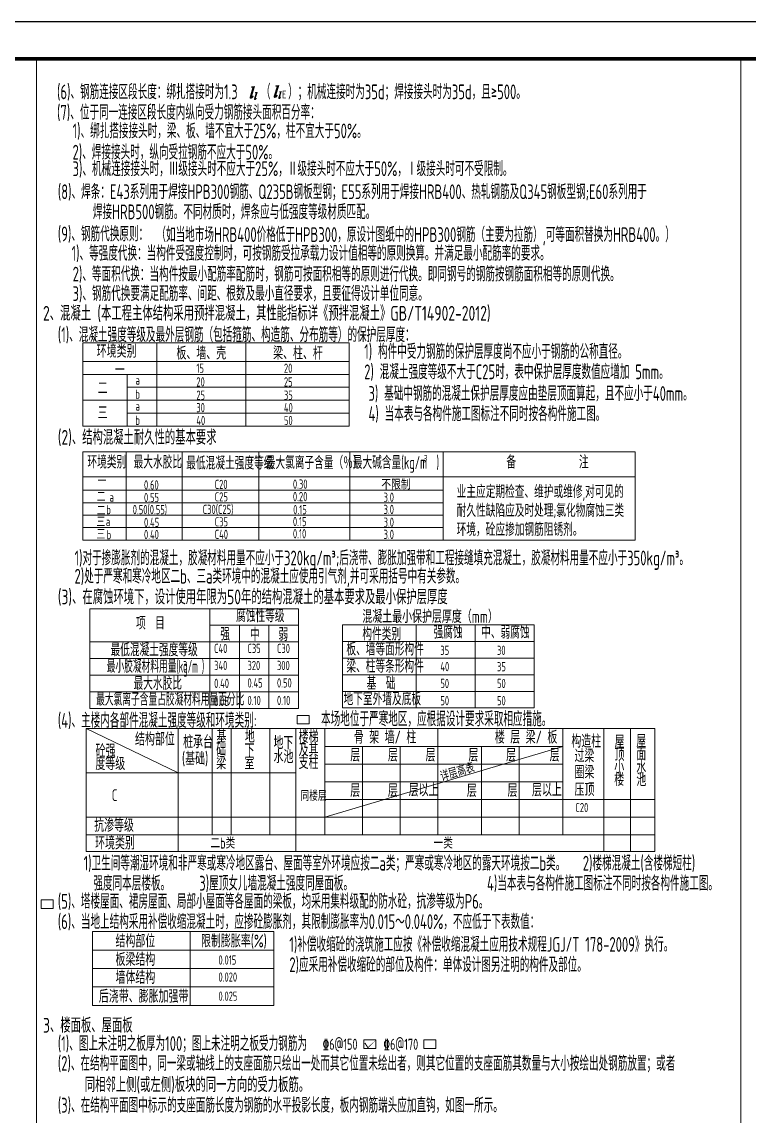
# Model space of a CAD drawing. Extents: x -129922 to 1190196, y -520662 to 139923.
# Drawn here: x -57610 to -37903, y -150808 to -121159 of the extents above; entities that cross this region are included whole.
import ezdxf
from ezdxf.enums import TextEntityAlignment as Align

# ---------------------------------------------------------------- set-up
doc = ezdxf.new("R2010")
doc.units = 0
doc.header["$LTSCALE"] = 1000
doc.header["$MEASUREMENT"] = 0
doc.layers.add('S-通用-TAB', color=7, linetype='Continuous', lineweight=20)
doc.layers.add('S-通用-TEXT', color=7, linetype='Continuous', lineweight=20)
doc.layers.add('Y-云图图框', color=7, linetype='Continuous')
doc.styles.add('_YT_Name', font='', dxfattribs={"width": 0.8})
doc.styles.add('_YT_Sign_Text', font='ros.shx', dxfattribs={"width": 0.8, "bigfont": 'hztxt.shx'})
doc.styles.add('FS1', font='tssdeng2.shx', dxfattribs={"width": 0.8, "bigfont": 'tssdchn.shx'})
doc.styles.get("Standard").update_dxf_attribs({"font": 'gbenor.shx', "bigfont": 'gbcbig.shx'})
doc.styles.add('TSSD_NORM', font='tssdeng.shx', dxfattribs={"width": 0.7, "bigfont": 'tssdchn.shx'})
doc.styles.add('TSSD_Rein', font='tssdeng.shx', dxfattribs={"width": 0.7, "bigfont": 'hztxt.shx'})
doc.styles.get('_YT_Name').set_extended_font_data('SimHei')

# ---------------------------------------------------------------- blocks, each defined once
blk = doc.blocks.new('ECMCTK_A1_横_单行图名--0')
at = {"color": 4}
blk.add_lwpolyline([(0, 0), (841, 0), (841, 594), (0, 594)], close=True, dxfattribs=at)
at = {"const_width": 1}
blk.add_lwpolyline([(25, 10), (831, 10), (831, 584), (25, 584)], close=True, dxfattribs=at)
at = {"color": 80, "flags": 3}
for tag, height, p in [('YTHQINS', 3, (34.31, 585.5)), ('ECMCKEY', 3, (292.07, 288.23)), ('YTTQINS', 5.62, (848.03, 12.81)), ('YTFRAME', 3, (652.76, 5.84)), ('YTBARCODE_T1', 3, (749.78, 5.95))]:
    blk.add_attdef(tag, text='', height=height, dxfattribs=at).set_placement(p, align=Align.MIDDLE_CENTER)
for tag, height, style, width, p in [('证书编号', 4, '_YT_Sign_Text', 0.8, (708.87, 43.81)), ('审查批准号', 4, '_YT_Sign_Text', 0.8, (761.06, 43.81)), ('工程号', 4, '_YT_Sign_Text', 0.5, (804.08, 44.12)), ('设计单位', 6, '_YT_Name', 0.8, (623.75, 38.6)), ('建设单位', 4, '_YT_Sign_Text', 0.8, (734.96, 36.11)), ('阶段', 4, '_YT_Sign_Text', 0.8, (804.08, 35.81)), ('项目号', 4, '_YT_Sign_Text', 0.5, (822.08, 33.72)), ('项目名称', 4, '_YT_Sign_Text', 0.8, (734.96, 28.11)), ('专业', 4, '_YT_Sign_Text', 0.8, (804.08, 27.31)), ('图纸编号', 4, '_YT_Sign_Text', 0.5, (803.93, 19.36)), ('图纸名称', 4.5, '_YT_Name', 0.8, (735.39, 15.06)), ('出图比例', 4.2, '_YT_Sign_Text', 0.8, (681.82, 11.78)), ('日期', 4, '_YT_Sign_Text', 0.5, (803.88, 12.13)), ('版本号', 4, '_YT_Sign_Text', 0.8, (822.08, 13))]:
    blk.add_attdef(tag, text='', height=height, dxfattribs=dict(style=style, width=width)).set_placement(p, align=Align.CENTER)
at = {"style": '_YT_Sign_Text', "width": 0.8, "flags": 3}
for tag, p, height in [('{审定人}', (605.87, 26.45), 6.24), ('{校对人}', (658.35, 26.53), 6.24), ('[审定人]', (590.95, 27.81), 4.1), ('[校对人]', (642.23, 27.82), 4.1), ('[审核人]', (591.01, 19.76), 4.1), ('{审核人}', (606.98, 18.44), 6.24), ('[设计人]', (642.47, 20.21), 4.1), ('{设计人}', (658.48, 18.54), 6.24), ('[项目负责人]', (590.78, 12.01), 4.1), ('{项目负责人}', (608.28, 10.72), 6.24), ('[专业负责人]', (642.74, 11.77), 4.1), ('{专业负责人}', (658.58, 10.36), 6.24)]:
    blk.add_attdef(tag, p, '', height=height, dxfattribs=at)
at = {"color": 80, "flags": 3}
for tag, p in [('YTQRCODE', (551.04, 11.91)), ('YTBZSIT', (25, 10)), ('EXT_TK_LEFT', (25, 10))]:
    blk.add_attdef(tag, p, '', height=3, dxfattribs=at)
blk = doc.blocks.new('对号')
at = {"color": 1}
blk.add_lwpolyline([(13, 149, 31.2, 25.2, 0), (98, 20, 25.2, 0, 0), (346, 251, 0, 0, 0)], format="xyseb", dxfattribs=at)
blk = doc.blocks.new('L')
blk.add_hatch(color=256).paths.add_polyline_path([(729, 1457), (517, 1424), (520, 1401), (546, 1406), (559, 1406), (573, 1406), (589, 1401), (606, 1393), (610, 1377), (608, 1358), (402, 654), (396, 630), (402, 603), (409, 589), (425, 574), (450, 570), (481, 576), (511, 593), (538, 613), (563, 638), (581, 656), (600, 683), (620, 708), (604, 732), (591, 716), (579, 697), (563, 675), (542, 652), (524, 640), (509, 640), (499, 652), (499, 671), (503, 689)])
blk.add_lwpolyline([(517, 1424), (729, 1457), (503, 689), (499, 671), (499, 652), (509, 640), (524, 640), (542, 652), (563, 675), (579, 697), (591, 716), (604, 732), (620, 708), (600, 683), (581, 656), (563, 638), (538, 613), (511, 593), (481, 576), (450, 570), (425, 574), (409, 589), (402, 603), (396, 630), (402, 654), (608, 1358), (610, 1377), (606, 1393), (589, 1401), (573, 1406), (559, 1406), (546, 1406), (520, 1401), (517, 1424)])
blk = doc.blocks.new('Ll')
for p, xscale, yscale, zscale in [((-127, -153), 0.3200000000000001, 0.3200000000000001, 0.3200000000000001), ((29, -109), 0.192, 0.192, 0.192)]:
    blk.add_blockref('L', p, dxfattribs=dict(xscale=xscale, yscale=yscale, zscale=zscale))
blk = doc.blocks.new('LLE')
blk.add_blockref('Ll', (0, 29))
at = {"style": 'FS1', "width": 0.9}
blk.add_text('E', height=180, dxfattribs=at).set_placement((237, 36), align=Align.CENTER)

msp = doc.modelspace()

# ---------------------------------------------------------------- linework, layer by layer
at = {"layer": 'S-通用-TAB'}
for p, q in [((-57217.4, -122159.4), (-57217.4, -179359.4)), ((-57217.4, -122159.4), (-57217.4, -179277.4)), ((-38130.4, -122159.4), (-38130.4, -179359.4)), ((-55957.2, -129859.4), (-48744.9, -129859.4)), ((-48744.9, -129859.4), (-55957.2, -129859.4)), ((-55957.2, -129859.4), (-55957.2, -132109.4)), ((-53957.2, -132109.4), (-53957.2, -129859.4)), ((-51545.1, -132109.4), (-51545.1, -129859.4)), ((-48744.9, -132109.4), (-48744.9, -129859.4)), ((-55957.2, -130359.4), (-48744.9, -130359.4)), ((-55957.2, -130709.4), (-48744.9, -130709.4)), ((-54757.2, -132109.4), (-54757.2, -130709.4)), ((-54757.2, -131059.4), (-48744.9, -131059.4)), ((-55957.2, -131409.4), (-48744.9, -131409.4)), ((-54757.2, -131759.4), (-48744.9, -131759.4)), ((-55957.2, -132109.4), (-48744.9, -132109.4)), ((-55957.2, -132807), (-55957.2, -135200.7)), ((-55957.2, -132807), (-40988.8, -132807)), ((-54787.2, -132807), (-54787.2, -135200.7)), ((-53267.9, -132807), (-53267.9, -135200.7)), ((-51191.3, -132807), (-51191.3, -135200.7)), ((-48725.6, -132807), (-48725.6, -135200.7)), ((-46193.9, -132807), (-46193.9, -135200.7)), ((-40988.8, -132807), (-40988.8, -135200.7)), ((-55957.2, -133487.8), (-40988.8, -133487.8)), ((-55957.2, -133848.7), (-46193.9, -133848.7)), ((-55957.2, -134186.7), (-46193.9, -134186.7)), ((-55957.2, -134524.7), (-46193.9, -134524.7)), ((-55957.2, -134524.7), (-46193.9, -134524.7)), ((-55957.2, -134862.7), (-46193.9, -134862.7)), ((-55957.2, -135200.7), (-40988.8, -135200.7)), ((-55764.5, -137059.4), (-50115.8, -137059.4)), ((-55764.5, -139759.4), (-55764.5, -137059.4)), ((-52515.8, -137059.4), (-52515.8, -139759.4)), ((-50115.8, -137059.4), (-50115.8, -139759.4)), ((-52515.8, -137509.4), (-50115.8, -137509.4)), ((-51715.8, -137509.4), (-51715.8, -139759.4)), ((-50915.8, -137509.4), (-50915.8, -139759.4)), ((-48924.2, -137498.7), (-48924.2, -139748.7)), ((-48924.2, -137498.7), (-43724.2, -137498.7)), ((-46924.2, -137498.7), (-46924.2, -139748.7)), ((-45324.2, -137498.7), (-45324.2, -139748.7)), ((-43724.2, -137498.7), (-43724.2, -139748.7)), ((-55764.5, -137959.4), (-50115.8, -137959.4)), ((-48924.2, -137948.7), (-43724.2, -137948.7)), ((-55764.5, -138409.4), (-50115.8, -138409.4)), ((-55764.5, -138859.4), (-50115.8, -138859.4)), ((-55863.5, -140309.4), (-55863.5, -143637.3)), ((-55863.5, -140309.4), (-53377.2, -141509.4)), ((-55863.5, -140309.4), (-40455, -140309.4)), ((-53377.2, -140309.4), (-53377.2, -143637.3)), ((-52456.5, -140309.4), (-52456.5, -143189.4)), ((-51937.1, -140309.4), (-51937.1, -143189.4)), ((-50889.4, -140309.4), (-50889.4, -143189.4)), ((-50182.7, -140309.4), (-50182.7, -143637.3)), ((-49398.6, -140309.4), (-49398.6, -143189.4)), ((-46337.8, -140309.4), (-46337.8, -143189.4)), ((-42955.2, -140309.4), (-42955.2, -143189.4)), ((-41841.8, -140309.4), (-41841.8, -143637.3)), ((-41115.2, -140309.4), (-41115.2, -143637.3)), ((-40455, -140309.4), (-40455, -143637.3)), ((-49398.6, -140789.4), (-42955.2, -140789.4)), ((-48377.8, -140789.4), (-48377.8, -143189.4)), ((-47357.8, -140789.4), (-47357.8, -143189.4)), ((-45156.5, -140789.4), (-45156.5, -143189.4)), ((-45156.1, -140789.4), (-45156.1, -143189.4)), ((-44136.5, -140789.4), (-44136.5, -143189.4)), ((-49398.6, -141269.4), (-42955.2, -141269.4)), ((-55863.5, -141509.4), (-50182.7, -141509.4)), ((-49398.6, -141749.4), (-42955.2, -141749.4)), ((-49398.6, -142229.4), (-42955.2, -142229.4)), ((-42955.2, -142227.1), (-40455, -142227.1)), ((-55863.5, -142709.4), (-40455, -142709.4)), ((-55863.5, -143189.4), (-40455, -143189.4)), ((-55863.5, -143637.3), (-40455, -143637.3)), ((-55692.3, -145809.4), (-50784.2, -145809.4)), ((-55692.3, -147809.4), (-55692.3, -145809.4)), ((-53052.9, -145809.4), (-53052.9, -147809.4)), ((-50784.2, -147809.4), (-50784.2, -145809.4)), ((-55692.3, -146309.4), (-50784.2, -146309.4)), ((-55692.3, -146809.4), (-50784.2, -146809.4)), ((-55692.3, -147309.4), (-50784.2, -147309.4)), ((-55692.3, -147809.4), (-50784.2, -147809.4))]:
    msp.add_line(p, q, dxfattribs=at)
at = {"layer": 'S-通用-TEXT', "color": 7}
msp.add_line((-48924.2, -138398.7), (-43724.2, -138398.7), dxfattribs=at)
at = {"layer": 'S-通用-TEXT'}
for p, q in [((-48924.2, -138848.7), (-43724.2, -138848.7)), ((-55764.5, -139309.4), (-50115.8, -139309.4)), ((-48924.2, -139298.7), (-43724.2, -139298.7)), ((-55764.5, -139759.4), (-50115.8, -139759.4)), ((-48924.2, -139748.7), (-43724.2, -139748.7))]:
    msp.add_line(p, q, dxfattribs=at)
at = {"layer": 'S-通用-TEXT', "color": 1}
for points in [[(-50151.5, -139949.3), (-49826.6, -139949.3), (-49826.6, -140182.9), (-50151.5, -140182.9)], [(-57085.7, -144946.1), (-56760.8, -144946.1), (-56760.8, -145179.8), (-57085.7, -145179.8)], [(-48341.5, -148739.8), (-48016.6, -148739.8), (-48016.6, -148973.5), (-48341.5, -148973.5)], [(-46714.2, -148739.8), (-46389.3, -148739.8), (-46389.3, -148973.5), (-46714.2, -148973.5)]]:
    msp.add_lwpolyline(points, close=True, dxfattribs=at)
at = {"layer": 'S-通用-TEXT', "color": 4}
msp.add_lwpolyline([(-49398.6, -142709.4), (-42955.2, -140789.4)], dxfattribs=at)

# ---------------------------------------------------------------- block references
at = {"layer": 'S-通用-TEXT', "xscale": 1.1339999998454, "yscale": 1.1339999998454, "zscale": 1.1339999998454}
msp.add_blockref('Ll', (-51426.8, -123262.1), dxfattribs=at)
at = {"layer": 'S-通用-TEXT', "color": 7, "xscale": 1.1339999998454, "yscale": 1.1339999998454, "zscale": 1.1339999998454}
msp.add_blockref('LLE', (-50771.5, -123270.7), dxfattribs=at)
at = {"layer": 'S-通用-TEXT'}
msp.add_blockref('对号', (-48330.7, -148973.5), dxfattribs=at)
at = {"layer": 'Y-云图图框', "xscale": 100, "yscale": 100, "zscale": 100}
msp.add_blockref('ECMCTK_A1_横_单行图名--0', (-78510, -180559.4), dxfattribs=at)

# ---------------------------------------------------------------- texts
at = {"layer": 'S-通用-TEXT', "ltscale": 99, "style": 'TSSD_Rein'}
for s, width, p in [('(6)、钢筋连接区段长度：绑扎搭接时为1.3   \x8e （\x8f   ）；机械连接时为35d；焊接接头时为35d，且≥500。', 0.65, (-56658.1, -123255)), ('(7)、位于同一连接区段长度内纵向受力钢筋接头面积百分率： ', 0.65, (-56658.1, -123811)), ('1)、绑扎搭接接头时，梁、板、墙不宜大于25%%%，柱不宜大于50%%%。', 0.65, (-56236.9, -124313.7)), ('2)、焊接接头时，纵向受拉钢筋不应大于50%%%。', 0.65, (-56236.9, -124889.5)), ('(9)、钢筋代换原则：', 0.65, (-56636.9, -127105.5)), ('1)、等强度代换：当构件受强度控制时，可按钢筋受拉承载力设计值相等的原则换算。并满足最小配筋率的要求。', 0.65, (-56264.4, -127630.2)), ('2)、等面积代换：当构件按最小配筋率配筋时，钢筋可按面积相等的原则进行代换。即同钢号的钢筋按钢筋面积相等的原则代换。', 0.65, (-56233, -128193.6)), ('3)、钢筋代换要满足配筋率、间距、根数及最小直径要求，且要征得设计单位同意。 ', 0.65, (-56236.9, -128721.9)), ('(1)、混凝土强度等级及最外层钢筋（包括箍筋、构造筋、分布筋等）的保护层厚度： ', 0.65, (-56636.9, -129835.5)), ('1) 构件中受力钢筋的保护层厚度尚不应小于钢筋的公称直径。', 0.65, (-48333.6, -130291.3)), ('2) 混凝土强度等级不大于C25时，表中保护层厚度数值应增加 5mm。', 0.65, (-48333.6, -130841.3)), ('    3) 基础中钢筋的混凝土保护层厚度应由垫层顶面算起，且不应小于40mm。', 0.65, (-48849.3, -131428.3)), ('    4) 当本表与各构件施工图标注不同时按各构件施工图。', 0.65, (-48849.3, -131978.3)), ('2)处于严寒和寒冷地区二b、三a类环境中的混凝土应使用引气剂,并可采用括号中有关参数。', 0.65, (-56183.5, -136380.1)), ('强度同本层楼板。     3)屋顶女儿墙混凝土强度同屋面板。                       4)当本表与各构件施工图标注不同时按各构件施工图。', 0.65, (-55672.2, -144699.1)), ('(5)、塔楼屋面、裙房屋面、局部小屋面等各屋面的梁板，均采用集料级配的防水砼，抗渗等级为P6。', 0.65, (-56636.9, -145190)), ('1)补偿收缩砼的浇筑施工应按《补偿收缩混凝土应用技术规程JGJ/T 178-2009》执行。', 0.65, (-50362.1, -146356.5)), ('2)应采用补偿收缩砼的部位及构件：单体设计图另注明的构件及部位。', 0.65, (-50362.1, -146906.5)), ('(1)、图上未注明之板厚为100；图上未注明之板受力钢筋为', 0.65, (-56636.9, -149042.9)), ('      同相邻上侧(或左侧)板块的同一方向的受力板筋。', 0.7, (-56925.3, -150158.2)), ('(3)、在结构平面图中标示的支座面筋长度为钢筋的水平投影长度，板内钢筋端头应加直钩，如图一所示。', 0.65, (-56636.9, -150713.5))]:
    msp.add_text(s, height=400, rotation=0, dxfattribs=dict(at, width=width)).set_placement(p)
at = {"layer": 'S-通用-TEXT', "ltscale": 99, "style": 'TSSD_Rein', "width": 0.65}
msp.add_text('3)、机械连接接头时，Ⅲ级接头时不应大于25%%%，Ⅱ级接头时不应大于50%%%，Ⅰ级接头时可不受限制。', height=400, rotation=0, dxfattribs=at).set_placement((-56236.9, -125459.4), align=Align.BOTTOM_LEFT)
at = {"layer": 'S-通用-TEXT', "color": 6, "ltscale": 99, "style": 'TSSD_Rein', "width": 0.65}
for s, p in [('(8)、焊条：E43系列用于焊接HPB300钢筋、Q235B钢板型钢；E55系列用于焊接HRB400、热轧钢筋及Q345钢板型钢;E60系列用于', (-56636.9, -125962.7)), ('焊接HRB500钢筋。不同材质时，焊条应与低强度等级材质匹配。', (-55685.3, -126506.5)), ('1)卫生间等潮湿环境和非严寒或寒冷地区露台、屋面等室外环境应按二a类；严寒或寒冷地区的露天环境按二b类。   2)楼梯混凝土(含楼梯短柱)', (-55938.2, -144155.3)), ('(6)、当地上结构采用补偿收缩混凝土时，应掺砼膨胀剂，其限制膨胀率为0.015～0.040%%%，不应低于下表数值：', (-56636.9, -145740))]:
    msp.add_text(s, height=400, rotation=0, dxfattribs=at).set_placement(p)
at = {"layer": 'S-通用-TEXT', "color": 2, "ltscale": 99, "style": 'TSSD_Rein', "width": 0.65}
for s, p in [('（如当地市场HRB400价格低于HPB300，原设计图纸中的HPB300钢筋（主要为拉筋）,可等面积替换为HRB400。）', (-53964.9, -127123)), ('1)对于掺膨胀剂的混凝土，胶凝材料用量不应小于320kg/m\x8c3\x8d;后浇带、膨胀加强带和工程接缝填充混凝土，胶凝材料用量不应小于350kg/m\x8c3\x8d。', (-56183.5, -135885.9))]:
    msp.add_text(s, height=400, rotation=0, dxfattribs=at).set_placement(p)
at = {"layer": 'S-通用-TEXT', "style": 'TSSD_Rein'}
for s, height, width, p in [('2、混凝土 (本工程主体结构采用预拌混凝土，其性能指标详《预拌混凝土》GB/T14902-2012)', 400, 0.7, (-57036.9, -129255)), ('环境类别', 350, 0.7, (-55581.4, -130258.3)), ('板、墙、壳', 350, 0.7, (-53422.4, -130307.9)), ('梁、柱、杆', 350, 0.7, (-50802.1, -130307.9)), ('一', 350, 0.7, (-55088, -130762)), ('二', 350, 0.7, (-55557.2, -131257.4)), ('三', 350, 0.7, (-55557.2, -131925.2)), ('(2)、结构混凝土耐久性的基本要求', 400, 0.7, (-56636.9, -132616.6)), ('结构部位', 350, 0.7, (-54543.8, -140768.5)), ('桩承台', 350, 0.7, (-53239.7, -140844.4)), ('基', 350, 0.7, (-52334.2, -140690.8)), ('地', 350, 0.7, (-51567.3, -140690.8)), ('地下', 350, 0.7, (-50792.7, -140867.4)), ('楼梯', 350, 0.7, (-50109.9, -140705.6)), ('骨 架 墙/ 柱', 350, 0.7, (-48615, -140714.9)), ('楼 层 梁/ 板', 350, 0.7, (-44792.9, -140714.9)), ('构造柱', 350, 0.7, (-42720.6, -140824.6)), ('屋', 350, 0.7, (-41548.8, -140838.2)), ('屋', 350, 0.7, (-40959.1, -140820.5)), ('砼强', 350, 0.7, (-55610.5, -141084.1)), ('础', 350, 0.7, (-52343.1, -141047.6)), ('下', 350, 0.7, (-51576.2, -141065.1)), ('及其', 350, 0.7, (-50109.9, -141064)), ('顶', 350, 0.7, (-41548.8, -141188.2)), ('面', 350, 0.7, (-40959.1, -141170.5)), ('度等级', 350, 0.7, (-55618.5, -141432.7)), ('(基础)', 350, 0.7, (-53272.8, -141296)), ('梁  ', 350, 0.7, (-52343.1, -141415.6)), ('室', 350, 0.7, (-51576.2, -141415.6)), ('水池', 350, 0.7, (-50791.4, -141244.6)), ('支柱', 350, 0.7, (-50109.9, -141405.8)), ('层', 350, 0.7, (-48711.5, -141200.4)), ('层', 350, 0.7, (-47691.5, -141200.4)), ('层', 350, 0.7, (-46671.5, -141200.4)), ('层', 350, 0.7, (-45508.6, -141200.4)), ('层', 350, 0.7, (-44488.6, -141200.4)), ('层', 350, 0.7, (-43307.3, -141200.4)), ('过梁', 350, 0.7, (-42635.5, -141222.8)), ('圈梁', 350, 0.7, (-42635.5, -141662)), ('小', 350, 0.7, (-41558.2, -141520.5)), ('水', 350, 0.7, (-40959.1, -141529.4)), ('楼', 350, 0.7, (-41558.2, -141861.6)), ('池', 350, 0.7, (-40959.1, -141870.5)), ('C', 320, 0.7, (-55173.4, -142272.1)), ('层', 350, 0.7, (-48711.5, -142160.4)), ('层', 350, 0.7, (-47691.5, -142160.4)), ('层以上', 350, 0.7, (-47127.4, -142144.6)), ('层', 350, 0.7, (-45553, -142162.5)), ('层', 350, 0.7, (-44450.9, -142160.4)), ('层以上', 350, 0.7, (-43786.3, -142144.6)), ('压顶', 350, 0.7, (-42635.5, -142136.7)), ('抗渗等级', 350, 0.7, (-55651.4, -143107.3)), ('环境类别', 350, 0.7, (-55625.7, -143582.6)), ('结构部位', 350, 0.7, (-55073.1, -146238.6)), ('限制膨胀率(%%%)', 350, 0.7, (-52756.4, -146238.6)), ('板梁结构', 350, 0.7, (-55073.1, -146738.2)), ('0.015', 250, 0.7, (-52283, -146703.7)), ('墙体结构', 350, 0.7, (-55073.1, -147225.6)), ('0.020', 250, 0.7, (-52283, -147165.4)), ('后浇带、膨胀加强带', 350, 0.7, (-55524.4, -147737.4)), ('0.025', 250, 0.7, (-52283, -147684.2)), ('3、楼面板、屋面板 ', 400, 0.7, (-57036.8, -148547.1)), ('(2)、在结构平面图中，同一梁或轴线上的支座面筋只绘出一处而其它位置未绘出者，则其它位置的支座面筋其数量与大小按绘出处钢筋放置；或者', 400, 0.65, (-56636.9, -149581.2))]:
    msp.add_text(s, height=height, rotation=0, dxfattribs=dict(at, width=width)).set_placement(p)
at = {"layer": 'S-通用-TEXT', "color": 4, "style": 'TSSD_Rein', "width": 0.7}
for s, height, rotation, p in [('15', 250, 0, (-52881.6, -130668.2)), ('20', 250, 0, (-50508.7, -130668.2)), ('a', 250, 0, (-54532.8, -130990.1)), ('20', 250, 0, (-52881.6, -131039.4)), ('25', 250, 0, (-50508.7, -131039.4)), ('b', 250, 0, (-54532.8, -131370.7)), ('25', 250, 0, (-52881.6, -131399.2)), ('35', 250, 0, (-50508.7, -131399.2)), ('a', 250, 0, (-54532.8, -131693.5)), ('30', 250, 0, (-52881.6, -131736.3)), ('40', 250, 0, (-50508.7, -131736.3)), ('b', 250, 0, (-54532.8, -132078.3)), ('40', 250, 0, (-52881.6, -132084.8)), ('50', 250, 0, (-50508.7, -132084.8)), ('详层高表', 250, 16.59301, (-46225.4, -141744.9)), ('同楼层', 250, 0, (-50060, -142264.5)), ('C20', 250, 0, (-42609.9, -142572.5)), ('二b类 ', 300, 0, (-52500.9, -143559.2)), ('一类', 300, 0, (-46454.9, -143559.2))]:
    msp.add_text(s, height=height, rotation=rotation, dxfattribs=at).set_placement(p)
at = {"layer": 'S-通用-TEXT', "style": 'TSSD_NORM'}
for s, width, p in [('环境类别', 0.6, (-55833.7, -133261.2)), ('最大水胶比', 0.6, (-54581.9, -133262.3)), ('最低混凝土强度等级', 0.6, (-53155.7, -133288.6)), ('最大氯离子含量（％）', 0.6, (-51002.1, -133278.9)), ('最大碱含量(kg/m  )', 0.6, (-48643, -133272.2)), ('备          注', 0.8, (-44481.6, -133262.3)), ('业主应定期检查、维护或维修,对可见的', 0.6, (-45828.5, -134062.7)), ('耐久性缺陷应及时处理;氯化物腐蚀三类', 0.6, (-45828.5, -134574.4)), ('环境，砼应掺加钢筋阻锈剂。', 0.6, (-45828.5, -135087.5))]:
    msp.add_text(s, height=350, dxfattribs=dict(at, width=width)).set_placement(p)
at = {"layer": 'S-通用-TEXT', "color": 7, "style": 'TSSD_NORM', "oblique": 10, "width": 0.670209}
msp.add_text('3', height=200, dxfattribs=at).set_placement((-46749.8, -133097.4))
at = {"layer": 'S-通用-TEXT', "color": 7, "style": 'TSSD_Rein'}
for s, height, width, p in [('一', 250, 0.7, (-55554, -133731.6)), ('0.60', 250, 0.7, (-54300.8, -133831.8)), ('C20', 250, 0.7, (-52384.3, -133816.2)), ('0.30', 250, 0.7, (-50265, -133809.1)), ('不限制', 280, 0.7, (-47870.1, -133834.1)), ('二 a', 250, 0.7, (-55578.7, -134160.9)), ('0.55', 250, 0.7, (-54300.8, -134170.5)), ('C25', 250, 0.7, (-52384.3, -134154.9)), ('0.20', 250, 0.7, (-50265, -134147.8)), ('3.0', 250, 0.7, (-47808, -134164.8)), ('二 ', 250, 0.7, (-55578.7, -134532.2)), ('b', 250, 0.7, (-55323.4, -134503.4)), ('0.50(0.55)', 250, 0.7, (-54606.1, -134499.9)), ('C30(C25)', 250, 0.7, (-52708.8, -134493.4)), ('0.15', 250, 0.7, (-50258.9, -134501.5)), ('3.0', 250, 0.7, (-47808, -134494.2)), ('三', 250, 0.7, (-55587.5, -134840.8)), ('0.45', 250, 0.7, (-54300.8, -134846.5)), ('C35', 250, 0.7, (-52384.3, -134830.9)), ('0.15', 250, 0.7, (-50265, -134823.8)), ('3.0', 250, 0.7, (-47808, -134840.8)), ('a', 250, 0.7, (-55334.5, -134822.2)), ('0.10', 250, 0.7, (-50265, -135153.2)), ('三', 250, 0.7, (-55587.5, -135178.8)), ('b', 250, 0.7, (-55315, -135179.4)), ('0.40', 250, 0.7, (-54300.8, -135175.9)), ('C40', 250, 0.7, (-52384.3, -135169.4)), ('3.0', 250, 0.7, (-47808, -135170.2)), ('项  目', 350, 0.6, (-54517.3, -137624)), ('腐蚀性等级', 350, 0.6, (-51805.4, -137426.5)), ('混凝土最小保护层厚度（mm）', 350, 0.7, (-48383.8, -137446.4)), ('强', 350, 0.6, (-52233.2, -137923.3)), ('中', 350, 0.6, (-51426.5, -137932.2)), ('弱', 350, 0.6, (-50657.9, -137932.2)), ('构件类别', 350, 0.6, (-48383.8, -137920.7)), ('强腐蚀', 350, 0.6, (-46454.4, -137870.7)), ('中、弱腐蚀', 350, 0.6, (-45164.7, -137870.7)), ('最低混凝土强度等级', 350, 0.6, (-55208.1, -138348.8)), ('板、墙等面形构件', 350, 0.6, (-48817.3, -138328.6)), ('最小胶凝材料用量(kg/m )', 350, 0.5, (-55310.6, -138795.6)), ('梁、柱等条形构件', 350, 0.6, (-48817.3, -138793.4)), ('3', 250, 0.7, (-53241.9, -138728.8)), ('最大水胶比', 350, 0.6, (-54584.3, -139258.8)), ('基  础', 350, 0.6, (-48267.5, -139255.7)), ('最大氯离子含量占胶凝材料用量百分比', 350, 0.5, (-55596.6, -139687.4)), ('地下室外墙及底板', 350, 0.6, (-48891.8, -139676.7))]:
    msp.add_text(s, height=height, dxfattribs=dict(at, width=width)).set_placement(p)
at = {"layer": 'S-通用-TEXT', "color": 6, "style": 'TSSD_Rein'}
for s, width, p in [('(3)、在腐蚀环境下，设计使用年限为50年的结构混凝土的基本要求及最小保护层厚度', 0.7, (-56636.9, -136940.9)), ('    本场地位于严寒地区，应根据设计要求采取相应措施。', 0.65, (-50133.3, -140246.2))]:
    msp.add_text(s, height=400, rotation=0, dxfattribs=dict(at, width=width)).set_placement(p)
at = {"layer": 'S-通用-TEXT', "color": 2, "style": 'TSSD_Rein', "width": 0.7}
for s, p in [('C40', (-52400.9, -138261.3)), ('C35', (-51496.9, -138261.3)), ('C30', (-50696.9, -138261.3)), ('35', (-46269.7, -138312.6)), ('30', (-44733.9, -138312.6)), ('340', (-52400.9, -138722.8)), ('320', (-51496.9, -138722.8)), ('300', (-50696.9, -138722.8)), ('40', (-46269.7, -138753.5)), ('35', (-44735.1, -138757)), ('0.40', (-52400.9, -139206.7)), ('0.45', (-51496.9, -139195.5)), ('0.50', (-50696.9, -139195.5)), ('50', (-46269.7, -139209.7)), ('50', (-44735.1, -139209.7)), ('0.08', (-52400.9, -139697.1)), ('0.10', (-51496.9, -139670.1)), ('0.10', (-50696.9, -139670.1)), ('50', (-46269.7, -139677.4)), ('50', (-44735.1, -139677.4))]:
    msp.add_text(s, height=250, rotation=0, dxfattribs=at).set_placement(p)
at = {"layer": 'S-通用-TEXT', "color": 4, "ltscale": 99, "style": 'TSSD_Rein', "width": 0.65}
msp.add_text('(4)、主楼内各部件混凝土强度等级和环境类别:', height=400, rotation=0, dxfattribs=at).set_placement((-56636.9, -140285.8))
at = {"layer": 'S-通用-TEXT', "color": 4, "style": 'TSSD_Rein', "width": 0.7}
for s, p in [('\x846@150', (-49461.6, -149012.7)), ('\x846@170', (-47811, -149012.7))]:
    msp.add_text(s, height=300, dxfattribs=at).set_placement(p)

doc.saveas('drawing.dxf')
